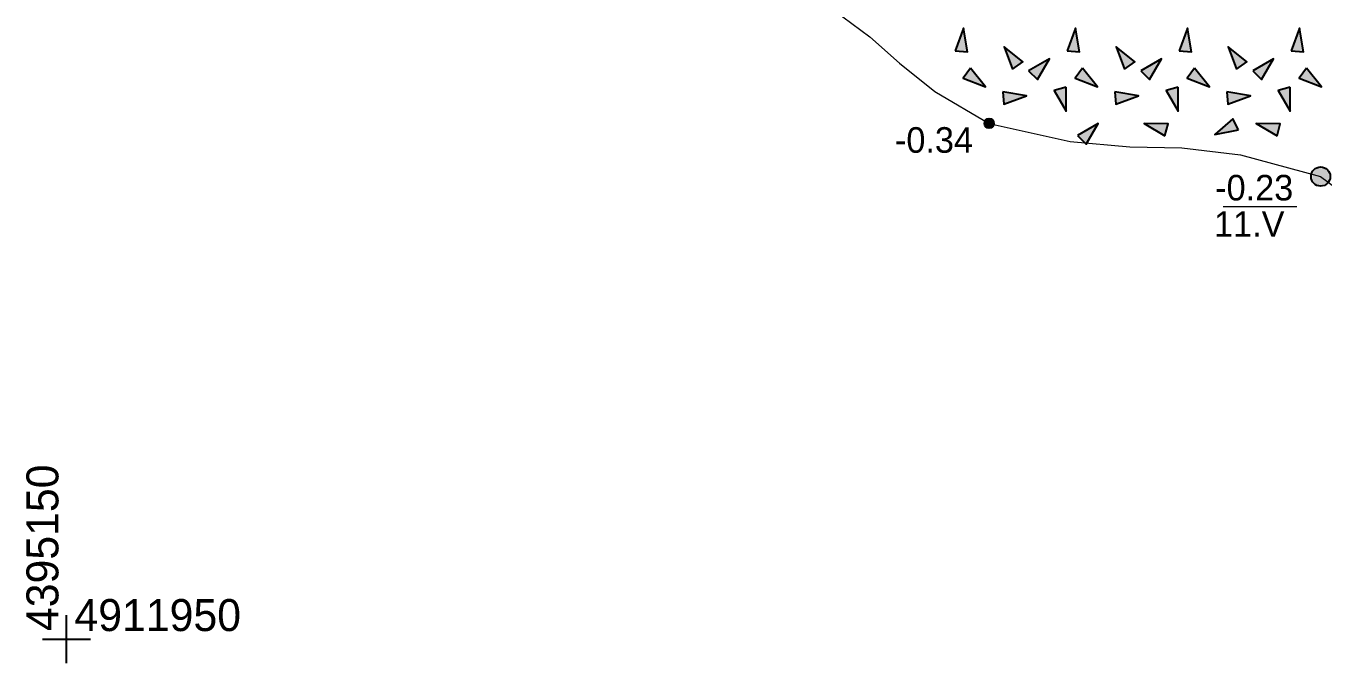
# Model space of a CAD drawing. Header units: feet. Extents: x 4395049 to 4395355, y 4911947 to 4912105.
# Drawn here: x 4395148.74 to 4395189.27, y 4911949.25 to 4911969.16 of the extents above; entities that cross this region are included whole.
import ezdxf
from ezdxf.enums import TextEntityAlignment as Align

# ---------------------------------------------------------------- set-up
doc = ezdxf.new("R2010")
doc.units = ezdxf.units.FT
doc.header["$MEASUREMENT"] = 0
doc.layers.get('0').update_dxf_attribs({"color": 10, "linetype": 'CONTINUOUS', "lineweight": 0})
for name, color, linetype in [('02_Сетка', 7, 'CONTINUOUS'), ('11_Гидрография', 7, 'CONTINUOUS'), ('12_Рельеф', 7, 'CONTINUOUS'), ('61_Отметки высоты поверхности', 7, 'CONTINUOUS'), ('62_Отметки высот уреза воды и дна водоемов', 7, 'CONTINUOUS')]:
    doc.layers.add(name, color=color, linetype=linetype)
doc.styles.add('LIKE17', font='d431.shx')
doc.styles.add('LIKE34', font='pragma.shx')
doc.styles.add('LIKE36', font='pragmai.shx')

# ---------------------------------------------------------------- blocks, each defined once
blk = doc.blocks.new('g5_348a')
blk.add_hatch(color=0).paths.add_polyline_path([(0.75, 0), (0.649, 0.375), (0, 0)])
at = {"color": 0}
blk.add_lwpolyline([(0.75, 0), (0.649, 0.375), (0, 0)], close=True, dxfattribs=at)
blk = doc.blocks.new('g5_330')
blk.add_hatch(color=0).paths.add_polyline_path([(-0.15, 0, 1), (0.15, 0, 1)])
at = {"color": 0}
blk.add_circle((0, 0), 0.15, dxfattribs=at)
blk = doc.blocks.new('g5_213')
h = blk.add_hatch(color=255)
edge = h.paths.add_edge_path()
edge.add_arc((0, 0), 0.263, 0, 360)
at = {"color": 92}
blk.add_circle((0, 0), 0.3, dxfattribs=at)
blk = doc.blocks.new('g5_012')
at = {"color": 92}
for points in [[(0, -1.5), (0, 1.5)], [(-1.5, 0), (1.5, 0)]]:
    blk.add_lwpolyline(points, dxfattribs=at)

msp = doc.modelspace()

# ---------------------------------------------------------------- linework, layer by layer
at = {"layer": '11_Гидрография', "color": 92, "linetype": 'Continuous', "lineweight": 20, "flags": 128}
msp.add_lwpolyline([(4395173.98, 4911969.662), (4395175.109, 4911968.826), (4395176.028, 4911968.001), (4395177.136, 4911967.12), (4395178.835, 4911966.119), (4395181.37, 4911965.548), (4395183.227, 4911965.39), (4395184.852, 4911965.352), (4395186.692, 4911965.139), (4395189.192, 4911964.458), (4395192.695, 4911961.863)], dxfattribs=at)
at = {"layer": '11_Гидрография', "color": 7, "linetype": 'Continuous', "lineweight": 20, "flags": 128}
msp.add_lwpolyline([(4395186.148, 4911963.519), (4395188.446, 4911963.525)], dxfattribs=at)

# ---------------------------------------------------------------- block references
at = {"layer": '02_Сетка', "linetype": 'Continuous', "lineweight": 20, "xscale": 0.5, "yscale": 0.5, "zscale": 0.5}
msp.add_blockref('g5_012', (4395150, 4911950), dxfattribs=at)
at = {"layer": '12_Рельеф', "color": 7, "linetype": 'Continuous', "lineweight": 20}
for p, rotation in [((4395178.03, 4911969.095), 249.9999999999999), ((4395181.53, 4911969.095), 249.9999999999999), ((4395185.03, 4911969.095), 249.9999999999999), ((4395188.53, 4911969.095), 249.9999999999999), ((4395179.305, 4911968.515), 290.56), ((4395182.805, 4911968.515), 290.56), ((4395186.305, 4911968.515), 290.56), ((4395180.72, 4911968.135), 209.7399999999999), ((4395184.22, 4911968.135), 209.7399999999999), ((4395187.72, 4911968.135), 209.7399999999999), ((4395178.72, 4911967.26), 128.91), ((4395182.22, 4911967.26), 128.91), ((4395185.72, 4911967.26), 128.91), ((4395189.22, 4911967.26), 128.91), ((4395181.24, 4911966.5), 90), ((4395184.74, 4911966.5), 90), ((4395188.24, 4911966.5), 90), ((4395180, 4911966.975), 170.11), ((4395183.5, 4911966.975), 170.11), ((4395187, 4911966.975), 170.11), ((4395183.68, 4911966.11), 329.91), ((4395187.18, 4911966.11), 329.91), ((4395182.242, 4911966.117), 209.7399999999999), ((4395185.885, 4911965.775), 10.62)]:
    msp.add_blockref('g5_348a', p, dxfattribs=dict(at, rotation=rotation))
at = {"layer": '61_Отметки высоты поверхности', "color": 7, "linetype": 'Continuous', "lineweight": 20}
msp.add_blockref('g5_330', (4395178.835, 4911966.119, -0.337), dxfattribs=at)
at = {"layer": '62_Отметки высот уреза воды и дна водоемов', "color": 92, "linetype": 'Continuous', "lineweight": 20}
msp.add_blockref('g5_213', (4395189.192, 4911964.458, -0.231), dxfattribs=at)

# ---------------------------------------------------------------- texts
at = {"layer": '02_Сетка', "linetype": 'Continuous', "lineweight": 5, "style": 'LIKE34'}
msp.add_text('4395150', height=1, rotation=90, dxfattribs=at).set_placement((4395149.75, 4911950.25))
msp.add_text('4911950', height=1, dxfattribs=at).set_placement((4395150.25, 4911950.25))
at = {"layer": '11_Гидрография', "color": 7, "linetype": 'Continuous', "lineweight": 5, "style": 'LIKE36'}
for s, p in [('-0.23', (4395185.898, 4911963.709)), ('11.V', (4395185.863, 4911962.574))]:
    msp.add_text(s, height=0.8, dxfattribs=at).set_placement(p)
at = {"layer": '61_Отметки высоты поверхности', "color": 7, "lineweight": 5, "style": 'LIKE17'}
msp.add_text('-0.34', height=0.8, dxfattribs=at).set_placement((4395175.891, 4911965.6, -0.337), align=Align.MIDDLE_LEFT)

doc.saveas('drawing.dxf')
